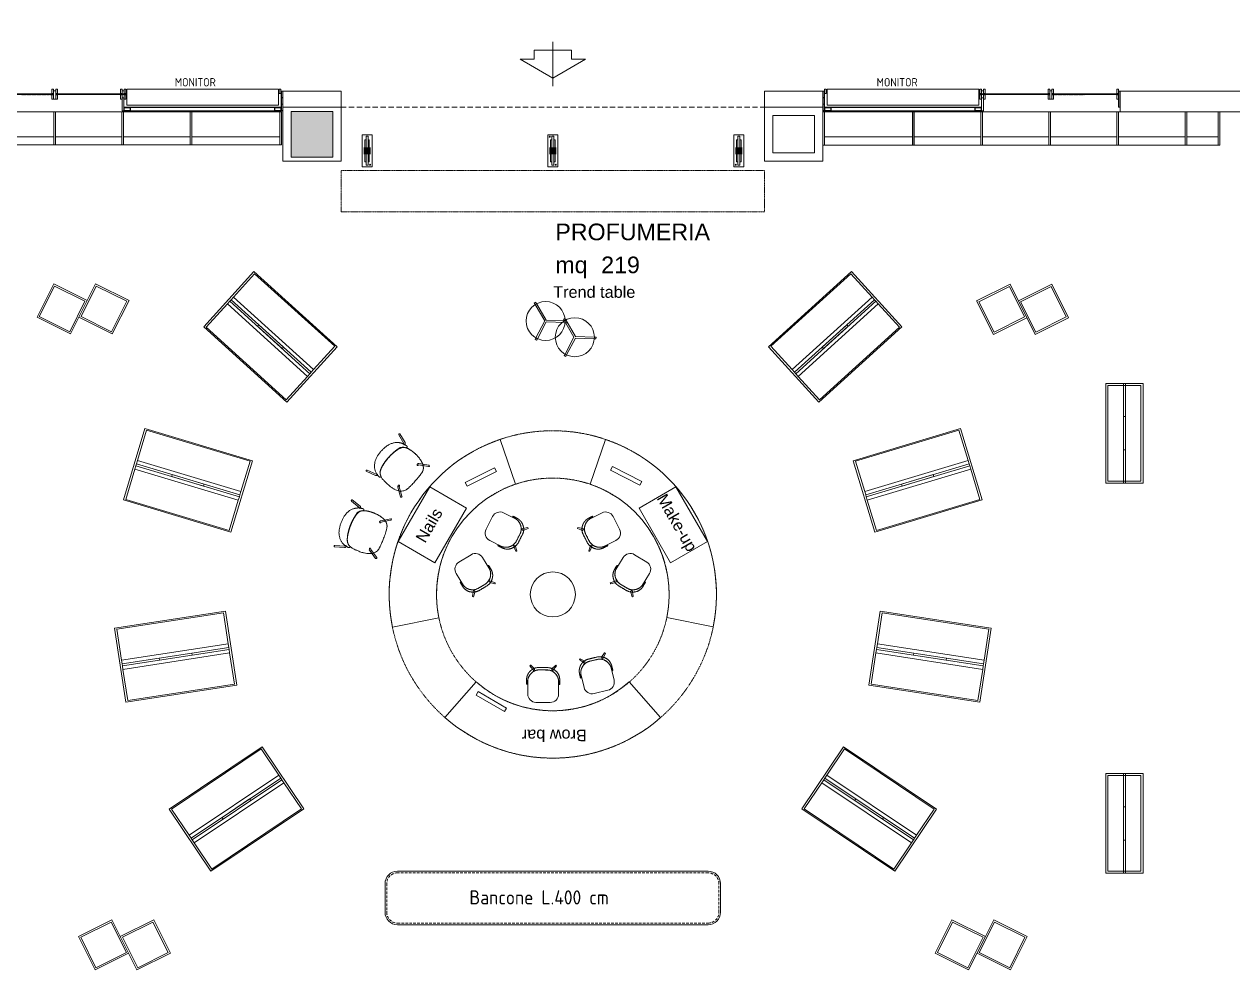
# Model space of a CAD drawing. Header units: millimetres. Extents: x 153 to 11230, y 154 to 10357.
# Drawn here: x 8182 to 9637, y 758 to 1904 of the extents above; entities that cross this region are included whole.
import ezdxf

# ---------------------------------------------------------------- set-up
doc = ezdxf.new("R2010")
doc.units = ezdxf.units.MM
for name, pattern in [('HIDDEN', [9.525, 6.35, -3.175]), ('HIDDEN3', [0.25, 0.125, -0.125]), ('HIDDEN4', [0.125, 0.025, -0.1]), ('HIDEGIO', [0.25, 0.125, -0.125])]:
    doc.linetypes.add(name, pattern=pattern)
for name, color, linetype, lineweight in [('410_STRUTTURE_001-AM_0', 7, 'Continuous', 0), ('430_Tavolati', 3, 'Continuous', 0), ('434_CARTONGESSI_001-AM_0', 54, 'Continuous', 0), ('440_SIMBOLI_001-AM_0', 31, 'Continuous', 0), ('441_SERRAMENTI_001-AM_0', 1, 'Continuous', 0), ('454_PROIEZIONI_001-AM_0', 61, 'Continuous', 0), ('471_TESTI_POLIGONI_001-AM_0', 221, 'Continuous', 0), ('490_CAMPITURE_001-AM_0', 9, 'Continuous', 0), ('_Arredo Esserbella', 6, 'Continuous', 0)]:
    doc.layers.add(name, color=color, linetype=linetype, lineweight=lineweight)
doc.layers.add('460_Layout quote', color=156, linetype='Continuous')
doc.styles.add('AREA', font='arial.ttf')
doc.styles.add('ARIAL', font='arial.ttf')
doc.styles.get("Standard").update_dxf_attribs({"font": 'isocp.shx'})

# ---------------------------------------------------------------- blocks, each defined once
blk = doc.blocks.new('TREND')
at = {"layer": '_Arredo Esserbella', "transparency": 33554687, "flags": 128}
for points in [[(9876.2, 1829.7), (9853.3, 1830.6), (9853.4, 1832.6), (9876.2, 1831.7), (9886.8, 1851.9), (9888.5, 1851), (9877.9, 1830.7), (9889.4, 1810.8), (9887.7, 1809.8)], [(9889.5, 1852.7), (9888.5, 1851), (9886.8, 1851.9), (9887.7, 1853.7)], [(9924.6, 1833.2), (9923.7, 1831.4), (9921.9, 1832.4), (9922.9, 1834.1)], [(9851.4, 1832.7), (9853.4, 1832.6), (9853.3, 1830.6), (9851.3, 1830.7)], [(9911.4, 1810.1), (9888.5, 1811.1), (9888.6, 1813.1), (9911.4, 1812.1), (9921.9, 1832.4), (9923.7, 1831.4), (9913.1, 1811.1), (9924.6, 1791.2), (9922.9, 1790.2)], [(9886.6, 1813.2), (9888.6, 1813.1), (9888.5, 1811.1), (9886.5, 1811.2)], [(9890.4, 1809), (9888.7, 1808), (9887.7, 1809.8), (9889.4, 1810.8)], [(9925.6, 1789.5), (9923.9, 1788.5), (9922.9, 1790.2), (9924.6, 1791.2)]]:
    blk.add_lwpolyline(points, close=True, dxfattribs=at)
at = {"layer": '_Arredo Esserbella', "transparency": 33554687}
for centre in [(9876.8, 1830.6, 0), (9912, 1811.1, 0)]:
    blk.add_circle(centre, 23.5, dxfattribs=at)
blk = doc.blocks.new('Group-137')
at = {"linetype": 'Continuous', "lineweight": 13, "transparency": 33554687, "flags": 128}
for points in [[(-1046, -29024, 1.857548), (-1032, -29030, 0.409395), (-1029, -29017), (-1062, -28900), (-1062, -28900, 0.736293), (-1078, -28904), (-1079, -28904), (-1078, -28906, 0.075614), (-1078, -28908), (-1046, -29022, 0.039337), (-1046, -29024)], [(-770, -29173, -1.857548), (-773, -29158, -0.409395), (-761, -29157), (-649, -29207), (-649, -29207, -0.736293), (-656, -29222), (-656, -29222), (-657, -29222, -0.075614), (-660, -29221), (-768, -29173, -0.039337), (-770, -29173)], [(-1278, -29283, -1.857548), (-1270, -29296, -0.409395), (-1282, -29300), (-1403, -29280), (-1403, -29280, -0.736293), (-1400, -29263), (-1400, -29263), (-1399, -29263, -0.075614), (-1396, -29264), (-1279, -29283, -0.039337), (-1278, -29283)], [(-1100, -29542, 1.857548), (-1115, -29540, 0.409395), (-1115, -29552), (-1053, -29658), (-1053, -29658, 0.736293), (-1039, -29649), (-1038, -29649), (-1039, -29648, 0.075614), (-1040, -29646), (-1100, -29543, 0.039337), (-1100, -29542)]]:
    blk.add_lwpolyline(points, format="xyb", close=True, dxfattribs=at)
at = {"linetype": 'Continuous', "lineweight": 13, "transparency": 33554687}
for points, knots in [([(-813, -29196), (-816, -29144), (-915, -29036), (-960, -29008), (-1029, -28963), (-1082, -28970), (-1120, -28970), (-1163, -29013), (-1209, -29054), (-1273, -29130), (-1318, -29187), (-1324, -29200), (-1360, -29268), (-1288, -29364), (-1232, -29434), (-1162, -29474), (-1106, -29507), (-1054, -29491), (-968, -29435), (-914, -29372), (-832, -29278), (-813, -29196)], [0, 0, 0, 0.022594, 0.056298, 0.056298, 0.108181, 0.108181, 0.144757, 0.144757, 0.18191, 0.18191, 0.209248, 0.209248, 0.362407, 0.362407, 0.475791, 0.475791, 0.565734, 0.565734, 0.737955, 0.737955, 1, 1, 1]), ([(-1123, -29521), (-1145, -29508), (-1141, -29497), (-1138, -29491), (-1122, -29491), (-1107, -29495), (-1098, -29495), (-1098, -29495), (-1098, -29495), (-1055, -29494), (-999, -29449), (-960, -29419), (-917, -29372), (-876, -29325), (-850, -29282), (-812, -29222), (-816, -29179), (-816, -29179), (-816, -29179), (-816, -29170), (-822, -29156), (-824, -29139), (-818, -29136), (-808, -29131), (-782, -29166), (-772, -29180), (-743, -29229), (-754, -29368), (-904, -29535), (-1041, -29561), (-1093, -29538), (-1108, -29529), (-1123, -29521)], [0, 0, 0, 0.038835, 0.038835, 0.06419, 0.06419, 0.087414, 0.087414, 0.087921, 0.087921, 0.195784, 0.195784, 0.270382, 0.270382, 0.34498, 0.34498, 0.452843, 0.452843, 0.45335, 0.45335, 0.476573, 0.476573, 0.501929, 0.501929, 0.540764, 0.56646, 0.56646, 0.651621, 0.770382, 0.889142, 0.974304, 0.974304, 1, 1, 1])]:
    blk.add_open_spline(points, degree=2, knots=knots, dxfattribs=at)
blk = doc.blocks.new('Group-507')
at = {"transparency": 33554687, "flags": 128}
blk.add_lwpolyline([(-1995, -26555), (-2337, -26358), (-2312, -26315), (-1971, -26513)], close=True, dxfattribs=at)
blk = doc.blocks.new('Chair-1')
at = {"linetype": 'Continuous', "lineweight": 13, "transparency": 33554687, "flags": 128}
blk.add_lwpolyline([(-100, 222, -0.414214), (33, 269), (188, 194, -0.414214), (234, 61), (160, -93, -0.344236), (-9, -145), (-110, -97, -0.336112), (-174, 69)], format="xyb", close=True, dxfattribs=at)
for points in [[(-158, -87), (-220, -107), (-224, -103), (-225, -96), (-150, -60)], [(28, -177), (51, -237), (57, -238), (63, -235), (44, -153)]]:
    blk.add_lwpolyline(points, close=True, dxfattribs=at)
at = {"linetype": 'Continuous', "lineweight": 13, "transparency": 33554687}
blk.add_open_spline([(-165, 119), (-179, 90), (-192, 62), (-218, -7), (-154, -107), (-64, -150), (38, -199), (141, -152), (167, -111), (182, -83), (196, -54), (190, -52), (185, -49), (180, -60), (175, -71), (159, -98), (140, -116), (113, -138), (87, -147), (47, -159), (11, -151), (-2, -149), (-30, -135), (-65, -117), (-130, -86), (-173, -30), (-182, 39), (-173, 73), (-170, 81), (-167, 89), (-160, 103), (-153, 118), (-158, 120), (-163, 123), (-164, 121), (-165, 119)], degree=2, knots=[0, 0, 0, 0.068574, 0.068574, 0.226416, 0.317704, 0.415394, 0.530312, 0.592224, 0.592224, 0.63299, 0.63299, 0.640444, 0.640444, 0.655649, 0.655649, 0.696194, 0.696194, 0.748762, 0.748762, 0.825645, 0.825645, 0.85222, 0.85222, 0.886085, 0.913084, 0.94341, 0.972759, 0.972759, 0.980015, 0.980015, 0.993738, 0.993738, 0.998256, 0.998256, 1, 1, 1], dxfattribs=at)
blk = doc.blocks.new('Make up gondola')
at = {"extrusion": (0, 0, -1)}
for p, q in [((9393.4, 1594.2), (9393.4, 1504.2)), ((9528.4, 1594.2), (9393.4, 1594.2)), ((9525.9, 1592.7), (9395.9, 1592.7)), ((9395.9, 1592.7), (9395.9, 1554.7)), ((9525.9, 1554.7), (9525.9, 1592.7)), ((9528.4, 1504.2), (9528.4, 1594.2)), ((9395.9, 1554.7), (9525.9, 1554.7)), ((9395.9, 1554.7), (9395.9, 1550.4)), ((9525.9, 1554.7), (9395.9, 1554.7)), ((9525.9, 1550.4), (9395.9, 1550.4)), ((9395.9, 1550.4), (9395.9, 1548)), ((9395.9, 1550.4), (9525.9, 1550.4)), ((9395.9, 1548), (9525.9, 1548)), ((9525.9, 1548), (9395.9, 1548)), ((9395.9, 1548), (9395.9, 1543.7)), ((9395.9, 1543.7), (9395.9, 1505.7)), ((9525.9, 1543.7), (9395.9, 1543.7)), ((9395.9, 1543.7), (9525.9, 1543.7)), ((9480.9, 1550.5), (9440.9, 1550.5)), ((9440.9, 1550.5), (9440.9, 1548)), ((9440.9, 1548), (9480.9, 1548)), ((9480.9, 1548), (9480.9, 1550.5)), ((9525.9, 1550.4), (9525.9, 1554.7)), ((9525.9, 1548), (9525.9, 1550.4)), ((9525.9, 1543.7), (9525.9, 1548)), ((9525.9, 1505.7), (9525.9, 1543.7)), ((9393.4, 1504.2), (9528.4, 1504.2)), ((9395.9, 1505.7), (9525.9, 1505.7))]:
    blk.add_line(p, q, dxfattribs=at)
at = {"transparency": 33554687}
for p, q in [((9393.4, 1594.2), (9393.4, 1504.2)), ((9528.4, 1594.2), (9393.4, 1594.2)), ((9525.9, 1592.7), (9395.9, 1592.7)), ((9395.9, 1592.7), (9395.9, 1554.7)), ((9525.9, 1554.7), (9525.9, 1592.7)), ((9528.4, 1504.2), (9528.4, 1594.2)), ((9395.9, 1554.7), (9525.9, 1554.7)), ((9395.9, 1554.7), (9395.9, 1550.4)), ((9525.9, 1554.7), (9395.9, 1554.7)), ((9395.9, 1550.4), (9525.9, 1550.4)), ((9525.9, 1548), (9395.9, 1548)), ((9395.9, 1548), (9395.9, 1543.7)), ((9395.9, 1543.7), (9395.9, 1505.7)), ((9525.9, 1543.7), (9395.9, 1543.7)), ((9395.9, 1543.7), (9525.9, 1543.7)), ((9525.9, 1550.4), (9525.9, 1554.7)), ((9525.9, 1543.7), (9525.9, 1548)), ((9525.9, 1505.7), (9525.9, 1543.7)), ((9393.4, 1504.2), (9528.4, 1504.2)), ((9395.9, 1505.7), (9525.9, 1505.7))]:
    blk.add_line(p, q, dxfattribs=at)
at = {"linetype": 'Continuous', "transparency": 33554687}
for p, q in [((9525.9, 1550.4), (9395.9, 1550.4)), ((9395.9, 1550.4), (9395.9, 1548)), ((9395.9, 1548), (9525.9, 1548)), ((9525.9, 1548), (9525.9, 1550.4))]:
    blk.add_line(p, q, dxfattribs=at)
at = {"linetype": 'Continuous', "lineweight": 18, "transparency": 33554687}
for p, q in [((9480.9, 1550.5), (9440.9, 1550.5)), ((9440.9, 1550.5), (9440.9, 1548)), ((9440.9, 1548), (9480.9, 1548)), ((9480.9, 1548), (9480.9, 1550.5))]:
    blk.add_line(p, q, dxfattribs=at)
blk = doc.blocks.new('SUP-LOC')
at = {"style": 'AREA'}
blk.add_text('mq', height=20, dxfattribs=at).set_placement((7.7, -17.4))
for tag, p in [('NAME_LOC', (7.7, 22.3)), ('AREA_AREA', (62.9, -17.4))]:
    blk.add_attdef(tag, p, '', height=20, dxfattribs=at)
blk = doc.blocks.new('*U94')
blk.add_lwpolyline([(0, -0.1), (0, 0.1)])
blk = doc.blocks.new('*U91')
blk.add_arc((0, 1.7), 1.7, 252.9385, 287.0615)
blk = doc.blocks.new('*U93')
blk.add_lwpolyline([(0, -0.1), (0, 0.1)])
blk = doc.blocks.new('*U92')
blk.add_arc((0, 1.7), 1.7, 252.9385, 287.0615)
blk = doc.blocks.new('esecutivo serramento monitor')
for points in [[(29343.3, 1449), (29345.3, 1449), (29345.3, 1441), (29343.3, 1441)], [(29343.3, 1441), (29345.3, 1441), (29345.3, 1433.4), (29343.3, 1433.4)], [(29343.5, 1448.8), (29345.1, 1448.8), (29345.1, 1441.2), (29343.5, 1441.2)], [(29343.5, 1441), (29345.1, 1441), (29345.1, 1433.4), (29343.5, 1433.4)], [(29345.6, 1451.2), (29347.6, 1451.2), (29347.6, 1446.2), (29345.6, 1446.2)], [(29348.6, 1451.2), (29531.3, 1451.2), (29531.3, 1432.2), (29348.6, 1432.2)], [(29532.3, 1451.2), (29534.3, 1451.2), (29534.3, 1446.2), (29532.3, 1446.2)], [(29534.6, 1441), (29536.7, 1441), (29536.7, 1425.4), (29534.6, 1425.4)], [(29538.8, 1451.2), (29536.8, 1451.2), (29536.8, 1446.2), (29538.8, 1446.2)], [(29614.8, 1451.2), (29616.8, 1451.2), (29616.8, 1446.2), (29614.8, 1446.2)], [(29621.3, 1451.2), (29619.3, 1451.2), (29619.3, 1446.2), (29621.3, 1446.2)], [(29697.3, 1451.2), (29699.3, 1451.2), (29699.3, 1446.2), (29697.3, 1446.2)], [(29697.3, 1451.2), (29699.3, 1451.2), (29699.3, 1446.2), (29697.3, 1446.2)], [(29701.4, 1443.7), (29701.4, 1448.8), (29699.8, 1448.8), (29699.8, 1429.8), (29701.4, 1429.8)], [(29343.3, 1433.4), (29345.3, 1433.4), (29345.3, 1425.4), (29343.3, 1425.4)], [(29343.5, 1433.2), (29345.1, 1433.2), (29345.1, 1425.6), (29343.5, 1425.6)], [(29534.4, 1429.8), (29345.5, 1429.8), (29345.5, 1429.7), (29534.4, 1429.7)], [(29345.5, 1429.7), (29534.4, 1429.7), (29534.4, 1429.5), (29345.5, 1429.5)], [(29526.6, 1429.4), (29353.3, 1429.4), (29353.3, 1425.4), (29526.6, 1425.4)]]:
    blk.add_lwpolyline(points, close=True)
for points in [[(29616.1, 1445.9), (29532.1, 1446), (29532, 1445.9), (29532, 1445.5), (29532.1, 1445.4), (29616.1, 1445.3)], [(29616.1, 1445.1), (29532.1, 1445.1), (29532, 1445), (29532, 1444.8), (29532.1, 1444.7)], [(29616.1, 1445.1), (29532.1, 1445.1), (29532.1, 1445.4), (29616.1, 1445.3)], [(29533.6, 1446), (29533.7, 1445.9), (29533.7, 1445.5), (29533.6, 1445.4)], [(29533.6, 1445.1), (29533.6, 1445.4)], [(29533.6, 1445.1), (29533.7, 1445), (29533.7, 1444.8), (29533.6, 1444.7)], [(29536.8, 1446.2), (29536.8, 1449.4), (29534.3, 1449.4), (29534.3, 1441), (29536.8, 1441), (29536.8, 1446.2)], [(29619.3, 1446.4), (29619.3, 1449.4), (29616.8, 1449.4), (29616.8, 1439.4), (29619.3, 1439.4), (29619.3, 1446.2)], [(29620, 1445.9), (29619.9, 1445.8), (29619.9, 1445.4), (29620, 1445.3)], [(29620, 1445.1), (29619.9, 1445), (29619.9, 1444.8), (29620, 1444.7)], [(29620, 1445.9), (29698.8, 1446), (29698.9, 1445.9), (29698.9, 1445.5), (29698.8, 1445.4), (29620, 1445.3)], [(29620, 1445.1), (29698.8, 1445.1), (29698.8, 1445.4), (29620, 1445.3)], [(29620, 1445.1), (29620, 1445.3)], [(29620, 1445.1), (29698.8, 1445.1), (29698.9, 1445), (29698.9, 1444.8), (29698.8, 1444.7)], [(29701.6, 1443.7), (29701.6, 1449), (29699.6, 1449), (29699.6, 1429.6), (29701.6, 1429.6), (29701.6, 1443.7)]]:
    blk.add_lwpolyline(points)
at = {"elevation": 0}
for points in [[(29532.3, 1444.4), (29532.2, 1444.8)], [(29532.5, 1444.4), (29532.4, 1444.8)], [(29532.6, 1444.4), (29532.5, 1444.7)], [(29532.8, 1444.4), (29532.7, 1444.7)], [(29532.9, 1444.4), (29532.8, 1444.7)], [(29533.1, 1444.4), (29533, 1444.8)], [(29533.2, 1444.4), (29533.1, 1444.8)], [(29533.4, 1444.4), (29533.3, 1444.8)], [(29533.5, 1444.4), (29533.4, 1444.7)], [(29533.7, 1444.4), (29533.6, 1444.7)], [(29537, 1444.4), (29537, 1444.7)], [(29537.1, 1444.4), (29537.2, 1444.7)], [(29537.3, 1446), (29537.2, 1445.9), (29537.2, 1445.5), (29537.3, 1445.4)], [(29537.3, 1445.1), (29537.2, 1445), (29537.2, 1444.8), (29537.3, 1444.7)], [(29537.3, 1445.1), (29537.3, 1445.4)], [(29537.3, 1444.4), (29537.4, 1444.8)], [(29537.4, 1444.4), (29537.5, 1444.8)], [(29537.6, 1444.4), (29537.7, 1444.8)], [(29537.7, 1444.4), (29537.8, 1444.7)], [(29537.9, 1444.4), (29537.9, 1444.7)], [(29538, 1444.4), (29538.1, 1444.7)], [(29538.2, 1444.4), (29538.3, 1444.8)], [(29538.3, 1444.4), (29538.4, 1444.8)], [(29614.8, 1444.4), (29614.7, 1444.8)], [(29615, 1444.4), (29614.9, 1444.8)], [(29615.1, 1444.4), (29615, 1444.7)], [(29615.3, 1444.4), (29615.2, 1444.7)], [(29615.4, 1444.4), (29615.3, 1444.7)], [(29615.6, 1444.4), (29615.5, 1444.8)], [(29615.7, 1444.4), (29615.6, 1444.8)], [(29615.9, 1444.4), (29615.8, 1444.8)], [(29616, 1444.4), (29615.9, 1444.7)], [(29616.1, 1445.9), (29616.2, 1445.8), (29616.2, 1445.4), (29616.1, 1445.3)], [(29616.1, 1445.1), (29616.1, 1445.3)], [(29616.1, 1445.1), (29616.2, 1445), (29616.2, 1444.8), (29616.1, 1444.7)], [(29616.2, 1444.4), (29616.1, 1444.7)], [(29620, 1444.4), (29620, 1444.7)], [(29620.1, 1444.4), (29620.2, 1444.7)], [(29620.3, 1444.4), (29620.4, 1444.8)], [(29620.4, 1444.4), (29620.5, 1444.8)], [(29620.6, 1444.4), (29620.7, 1444.8)], [(29620.7, 1444.4), (29620.8, 1444.7)], [(29620.9, 1444.4), (29620.9, 1444.7)], [(29621, 1444.4), (29621.1, 1444.7)], [(29621.2, 1444.4), (29621.3, 1444.8)], [(29621.3, 1444.4), (29621.4, 1444.8)], [(29697.5, 1444.5), (29697.4, 1444.8)], [(29697.7, 1444.5), (29697.6, 1444.8)], [(29697.8, 1444.5), (29697.7, 1444.8)], [(29698, 1444.5), (29697.9, 1444.8)], [(29698.1, 1444.5), (29698, 1444.8)], [(29698.3, 1444.5), (29698.2, 1444.8)], [(29698.4, 1444.5), (29698.3, 1444.8)], [(29698.6, 1444.5), (29698.5, 1444.8)], [(29698.7, 1444.5), (29698.6, 1444.8)], [(29698.8, 1446), (29698.9, 1445.9), (29698.9, 1445.5), (29698.8, 1445.4)], [(29698.8, 1445.1), (29698.8, 1445.4)], [(29698.8, 1445.1), (29698.9, 1445), (29698.9, 1444.8), (29698.8, 1444.7)], [(29698.9, 1444.5), (29698.8, 1444.8)]]:
    blk.add_lwpolyline(points, dxfattribs=at)
for points in [[(29532.3, 1444.4), (29534.3, 1444.4), (29534.3, 1439.4), (29532.3, 1439.4)], [(29538.8, 1444.4), (29536.8, 1444.4), (29536.8, 1439.4), (29538.8, 1439.4)], [(29614.8, 1444.4), (29616.8, 1444.4), (29616.8, 1439.4), (29614.8, 1439.4)], [(29621.3, 1444.4), (29619.3, 1444.4), (29619.3, 1439.4), (29621.3, 1439.4)], [(29697.3, 1444.4), (29699.3, 1444.4), (29699.3, 1439.4), (29697.3, 1439.4)], [(29697.3, 1444.4), (29699.3, 1444.4), (29699.3, 1439.4), (29697.3, 1439.4)], [(29345.3, 1429.4), (29353.3, 1429.4), (29353.3, 1425.4), (29345.3, 1425.4)], [(29345.7, 1429), (29352.9, 1429), (29352.9, 1425.8), (29345.7, 1425.8)], [(29526.6, 1429.4), (29534.6, 1429.4), (29534.6, 1425.4), (29526.6, 1425.4)], [(29527, 1429), (29534.2, 1429), (29534.2, 1425.8), (29527, 1425.8)]]:
    blk.add_lwpolyline(points, close=True, dxfattribs=at)
at = {"color": 0, "linetype": 'ByBlock', "lineweight": -2, "transparency": 16777216, "xscale": -1, "rotation": 180}
for name, p in [('*U92', (29532.6, 1444.8)), ('*U92', (29533.6, 1444.8)), ('*U92', (29534.6, 1444.8)), ('*U92', (29535.6, 1444.8)), ('*U92', (29536.6, 1444.8)), ('*U93', (29537, 1446.1)), ('*U93', (29537.2, 1446.1)), ('*U92', (29537.6, 1444.8)), ('*U93', (29537.3, 1446.1)), ('*U93', (29537.5, 1446.1)), ('*U93', (29537.6, 1446.1)), ('*U93', (29537.8, 1446.1)), ('*U93', (29537.9, 1446.1)), ('*U93', (29538.1, 1446.1)), ('*U92', (29538.6, 1444.8)), ('*U93', (29538.2, 1446.1)), ('*U93', (29538.4, 1446.1)), ('*U92', (29539.6, 1444.8)), ('*U92', (29540.6, 1444.8)), ('*U92', (29541.6, 1444.8)), ('*U92', (29542.6, 1444.8)), ('*U92', (29543.6, 1444.8)), ('*U92', (29544.6, 1444.8)), ('*U92', (29545.6, 1444.8)), ('*U92', (29546.6, 1444.8)), ('*U92', (29547.6, 1444.8)), ('*U92', (29548.6, 1444.8)), ('*U92', (29549.6, 1444.8)), ('*U92', (29550.6, 1444.8)), ('*U92', (29551.6, 1444.8)), ('*U92', (29552.6, 1444.8)), ('*U92', (29553.6, 1444.8)), ('*U92', (29554.6, 1444.8)), ('*U92', (29555.6, 1444.8)), ('*U92', (29556.6, 1444.8)), ('*U92', (29557.6, 1444.8)), ('*U92', (29558.6, 1444.8)), ('*U92', (29559.6, 1444.8)), ('*U92', (29560.6, 1444.8)), ('*U92', (29561.6, 1444.8)), ('*U92', (29562.6, 1444.8)), ('*U92', (29563.6, 1444.8)), ('*U92', (29564.6, 1444.8)), ('*U92', (29565.6, 1444.8)), ('*U92', (29566.6, 1444.8)), ('*U92', (29567.6, 1444.8)), ('*U92', (29568.6, 1444.8)), ('*U92', (29569.6, 1444.8)), ('*U92', (29570.6, 1444.8)), ('*U92', (29571.6, 1444.8)), ('*U92', (29572.6, 1444.8)), ('*U92', (29573.6, 1444.8)), ('*U92', (29574.6, 1444.8)), ('*U92', (29575.6, 1444.8)), ('*U92', (29576.6, 1444.8)), ('*U92', (29577.6, 1444.8)), ('*U92', (29578.6, 1444.8)), ('*U92', (29579.6, 1444.8)), ('*U92', (29580.6, 1444.8)), ('*U92', (29581.6, 1444.8)), ('*U92', (29582.6, 1444.8)), ('*U92', (29583.6, 1444.8)), ('*U92', (29584.6, 1444.8)), ('*U92', (29585.6, 1444.8)), ('*U92', (29586.6, 1444.8)), ('*U92', (29587.6, 1444.8)), ('*U92', (29588.6, 1444.8)), ('*U92', (29589.6, 1444.8)), ('*U92', (29590.6, 1444.8)), ('*U92', (29591.6, 1444.8)), ('*U92', (29592.6, 1444.8)), ('*U92', (29593.6, 1444.8)), ('*U92', (29594.6, 1444.8)), ('*U92', (29595.6, 1444.8)), ('*U92', (29596.6, 1444.8)), ('*U92', (29597.6, 1444.8)), ('*U92', (29598.6, 1444.8)), ('*U92', (29599.6, 1444.8)), ('*U92', (29600.6, 1444.8)), ('*U92', (29601.6, 1444.8)), ('*U92', (29602.6, 1444.8)), ('*U92', (29603.6, 1444.8)), ('*U92', (29604.6, 1444.8)), ('*U92', (29605.6, 1444.8)), ('*U92', (29606.6, 1444.8)), ('*U92', (29607.6, 1444.8)), ('*U92', (29608.6, 1444.8)), ('*U92', (29609.6, 1444.8)), ('*U92', (29610.6, 1444.8)), ('*U92', (29611.6, 1444.8)), ('*U92', (29612.6, 1444.8)), ('*U92', (29613.6, 1444.8)), ('*U92', (29614.6, 1444.8)), ('*U92', (29615.6, 1444.8)), ('*U93', (29620, 1446.1)), ('*U93', (29620.2, 1446.1)), ('*U93', (29620.3, 1446.1)), ('*U93', (29620.5, 1446.1)), ('*U93', (29620.6, 1446.1)), ('*U93', (29620.8, 1446.1)), ('*U93', (29620.9, 1446.1)), ('*U93', (29621.1, 1446.1)), ('*U93', (29621.2, 1446.1)), ('*U93', (29621.4, 1446.1))]:
    blk.add_blockref(name, p, dxfattribs=at)
at = {"color": 0, "linetype": 'ByBlock', "lineweight": -2, "transparency": 16777216, "rotation": 180}
for name, p in [('*U94', (29532.3, 1446.1)), ('*U94', (29532.4, 1446.1)), ('*U94', (29532.6, 1446.1)), ('*U94', (29532.7, 1446.1)), ('*U94', (29532.9, 1446.1)), ('*U94', (29533, 1446.1)), ('*U94', (29533.2, 1446.1)), ('*U94', (29533.3, 1446.1)), ('*U94', (29533.5, 1446.1)), ('*U94', (29533.6, 1446.1)), ('*U94', (29614.8, 1446.1)), ('*U94', (29614.9, 1446.1)), ('*U94', (29615.1, 1446.1)), ('*U94', (29615.2, 1446.1)), ('*U94', (29615.4, 1446.1)), ('*U94', (29615.5, 1446.1)), ('*U94', (29615.7, 1446.1)), ('*U94', (29615.8, 1446.1)), ('*U94', (29616, 1446.1)), ('*U94', (29616.1, 1446.1)), ('*U91', (29620.1, 1444.7)), ('*U91', (29621.1, 1444.7)), ('*U91', (29622.1, 1444.7)), ('*U91', (29623.1, 1444.7)), ('*U91', (29624.1, 1444.7)), ('*U91', (29625.1, 1444.7)), ('*U91', (29626.1, 1444.7)), ('*U91', (29627.1, 1444.7)), ('*U91', (29628.1, 1444.7)), ('*U91', (29629.1, 1444.7)), ('*U91', (29630.1, 1444.7)), ('*U91', (29631.1, 1444.7)), ('*U91', (29632.1, 1444.7)), ('*U91', (29633.1, 1444.7)), ('*U91', (29634.1, 1444.7)), ('*U91', (29635.1, 1444.7)), ('*U91', (29636.1, 1444.7)), ('*U91', (29637.1, 1444.7)), ('*U91', (29638.1, 1444.7)), ('*U91', (29639.1, 1444.7)), ('*U91', (29640.1, 1444.7)), ('*U91', (29641.1, 1444.7)), ('*U91', (29642.1, 1444.7)), ('*U91', (29643.1, 1444.7)), ('*U91', (29644.1, 1444.7)), ('*U91', (29645.1, 1444.7)), ('*U91', (29646.1, 1444.7)), ('*U91', (29647.1, 1444.7)), ('*U91', (29648.1, 1444.7)), ('*U91', (29649.1, 1444.7)), ('*U91', (29650.1, 1444.7)), ('*U91', (29651.1, 1444.7)), ('*U91', (29652.1, 1444.7)), ('*U91', (29653.1, 1444.7)), ('*U91', (29653.2, 1444.8)), ('*U91', (29654.1, 1444.7)), ('*U91', (29654.2, 1444.8)), ('*U91', (29655.1, 1444.7)), ('*U91', (29655.2, 1444.8)), ('*U91', (29656.1, 1444.7)), ('*U91', (29656.2, 1444.8)), ('*U91', (29657.1, 1444.7)), ('*U91', (29657.2, 1444.8)), ('*U91', (29658.1, 1444.7)), ('*U91', (29658.2, 1444.8)), ('*U91', (29659.2, 1444.8)), ('*U91', (29660.2, 1444.8)), ('*U91', (29661.2, 1444.8)), ('*U91', (29662.2, 1444.8)), ('*U91', (29663.2, 1444.8)), ('*U91', (29664.2, 1444.8)), ('*U91', (29665.2, 1444.8)), ('*U91', (29666.2, 1444.8)), ('*U91', (29667.2, 1444.8)), ('*U91', (29668.2, 1444.8)), ('*U91', (29669.2, 1444.8)), ('*U91', (29670.2, 1444.8)), ('*U91', (29671.2, 1444.8)), ('*U91', (29672.2, 1444.8)), ('*U91', (29673.2, 1444.8)), ('*U91', (29674.2, 1444.8)), ('*U91', (29675.2, 1444.8)), ('*U91', (29676.2, 1444.8)), ('*U91', (29677.2, 1444.8)), ('*U91', (29678.2, 1444.8)), ('*U91', (29679.2, 1444.8)), ('*U91', (29680.2, 1444.8)), ('*U91', (29681.2, 1444.8)), ('*U91', (29682.2, 1444.8)), ('*U91', (29683.2, 1444.8)), ('*U91', (29684.2, 1444.8)), ('*U91', (29685.2, 1444.8)), ('*U91', (29686.2, 1444.8)), ('*U91', (29687.2, 1444.8)), ('*U91', (29688.2, 1444.8)), ('*U91', (29689.2, 1444.8)), ('*U91', (29690.2, 1444.8)), ('*U91', (29691.2, 1444.8)), ('*U91', (29692.2, 1444.8)), ('*U91', (29693.2, 1444.8)), ('*U91', (29694.2, 1444.8)), ('*U91', (29695.2, 1444.8)), ('*U91', (29696.2, 1444.8)), ('*U91', (29697.2, 1444.8))]:
    blk.add_blockref(name, p, dxfattribs=at)
blk = doc.blocks.new('perim mens frag W800')
at = {"transparency": 33554687, "flags": 128}
for points in [[(-420, 200), (-400, 200), (-400, -200), (-420, -200)], [(400, 200), (420, 200), (420, -200), (400, -200)], [(-400, 100), (400, 100), (400, -200), (-400, -200)]]:
    blk.add_lwpolyline(points, close=True, dxfattribs=at)
at = {"transparency": 33554559, "flags": 128}
blk.add_lwpolyline([(-400, 200), (400, 200), (400, -200), (-400, -200)], close=True, dxfattribs=at)
blk = doc.blocks.new('sex eb spec')
at = {"transparency": 33554687, "flags": 128}
for points in [[(7620.2, 1379.6), (7618.2, 1379.6), (7618.2, 1419.6), (7620.2, 1419.6)], [(7726.5, 1389.6), (7620.2, 1389.6), (7620.2, 1419.6), (7726.5, 1419.6)], [(7728.5, 1379.6), (7726.5, 1379.6), (7726.5, 1419.6), (7728.5, 1419.6)]]:
    blk.add_lwpolyline(points, close=True, dxfattribs=at)
at = {"transparency": 33554559, "flags": 128}
blk.add_lwpolyline([(7726.5, 1379.6), (7620.2, 1379.6), (7620.2, 1419.6), (7726.5, 1419.6)], close=True, dxfattribs=at)
blk = doc.blocks.new('sez eb metà')
at = {"transparency": 33554687, "elevation": 0}
for points in [[(7690, 267.5), (7650, 267.5), (7650, 269.5), (7690, 269.5)], [(7690, 229.5), (7650, 229.5), (7650, 267.5), (7690, 267.5)], [(7690, 227.5), (7650, 227.5), (7650, 229.5), (7690, 229.5)]]:
    blk.add_lwpolyline(points, close=True, dxfattribs=at)
blk.add_lwpolyline([(7660, 229.5), (7660, 267.5)], dxfattribs=at)
blk = doc.blocks.new('freccia_02')
blk.add_line((0, -20), (0, -73.7))
at = {"linetype": 'Continuous'}
blk.add_lwpolyline([(22.5, -63.7), (22.5, -52.5), (39.4, -52.5), (0, -30), (-39.4, -52.5), (-22.5, -52.5), (-22.5, -63.7)], close=True, dxfattribs=at)

msp = doc.modelspace()

# ---------------------------------------------------------------- hatches: boundary and pattern name
at = {"layer": '490_CAMPITURE_001-AM_0'}
h = msp.add_hatch(dxfattribs=at)
h.set_pattern_fill('ANSI37', color=256, scale=5, style=0)
h.set_pattern_definition([(45, (183.315, 9445.208), (-11.22532, 11.22532), []), (135, (183.315, 9445.208), (-11.22532, -11.22532), [])])
h.paths.add_polyline_path([(7927.257, 422.208), (7927.257, 391.207), (7949.315, 391.207), (7949.315, 379.208), (10388.315, 379.208), (10388.315, 1904.208), (10333.315, 1904.208), (10333.315, 1879.208), (10360.315, 1879.208), (10360.315, 1799.208), (10330.315, 1799.208), (10330.315, 1739.208), (10345.315, 1739.208), (10345.315, 422.208)])
h.paths.add_polyline_path([(9517.033, 400.813, -1), (9542.033, 400.813, -1)], flags=16)
h.paths.add_polyline_path([(8399.385, 400.813, -1), (8374.385, 400.813, -1)], flags=16)
h.paths.add_polyline_path([(10343.029, 1769.21, -1), (10368.029, 1769.21, -1)], flags=16)
at = {"layer": '_Arredo Esserbella', "transparency": 33554687}
h = msp.add_hatch(color=256, dxfattribs=at)
h.paths.add_polyline_path([(8591.611, 1768.818, 1), (8590.403, 1768.806, 1)])
h.paths.add_polyline_path([(8598.856, 1735.007, 1), (8597.648, 1734.996, 1)])
h = msp.add_hatch(color=256, dxfattribs=at)
h.paths.add_polyline_path([(8591.611, 1768.818, 1), (8590.403, 1768.806, 1)])
h.paths.add_polyline_path([(8598.856, 1735.007, 1), (8597.648, 1734.996, 1)])
h = msp.add_hatch(color=256, dxfattribs=at)
h.paths.add_polyline_path([(8815.297, 1768.818, 1), (8814.089, 1768.806, 1)])
h.paths.add_polyline_path([(8822.542, 1735.007, 1), (8821.334, 1734.996, 1)])
h = msp.add_hatch(color=256, dxfattribs=at)
h.paths.add_polyline_path([(8815.297, 1768.818, 1), (8814.089, 1768.806, 1)])
h.paths.add_polyline_path([(8822.542, 1735.007, 1), (8821.334, 1734.996, 1)])
h = msp.add_hatch(color=256, dxfattribs=at)
h.paths.add_polyline_path([(9045.284, 1768.818, -1), (9046.491, 1768.806, -1)])
h.paths.add_polyline_path([(9038.039, 1735.007, -1), (9039.246, 1734.996, -1)])
h = msp.add_hatch(color=256, dxfattribs=at)
h.paths.add_polyline_path([(9045.284, 1768.818, -1), (9046.491, 1768.806, -1)])
h.paths.add_polyline_path([(9038.039, 1735.007, -1), (9039.246, 1734.996, -1)])
for points in [[(8598.847, 1747.689), (8590.412, 1747.689), (8590.412, 1756.124), (8598.847, 1756.124)], [(8598.847, 1747.689), (8590.412, 1747.689), (8590.412, 1756.124), (8598.847, 1756.124)], [(8822.533, 1747.689), (8814.098, 1747.689), (8814.098, 1756.124), (8822.533, 1756.124)], [(8822.533, 1747.689), (8814.098, 1747.689), (8814.098, 1756.124), (8822.533, 1756.124)], [(9038.047, 1747.689), (9046.483, 1747.689), (9046.483, 1756.124), (9038.047, 1756.124)], [(9038.047, 1747.689), (9046.483, 1747.689), (9046.483, 1756.124), (9038.047, 1756.124)]]:
    msp.add_hatch(color=256, dxfattribs=at).paths.add_polyline_path(points)

# ---------------------------------------------------------------- linework, layer by layer
at = {"layer": '410_STRUTTURE_001-AM_0', "linetype": 'Continuous'}
msp.add_lwpolyline([(8503.315, 1799.208), (8503.315, 1744.208), (8553.315, 1744.208), (8553.315, 1799.208)], close=True, dxfattribs=at)
msp.add_lwpolyline([(8503.315, 1799.208), (8503.315, 1744.208), (8553.315, 1744.208), (8553.315, 1799.208)], close=True, dxfattribs=at)
at = {"layer": '410_STRUTTURE_001-AM_0'}
msp.add_solid([(8503.315, 1799.208), (8553.315, 1799.208), (8503.315, 1744.208), (8553.315, 1744.208)], dxfattribs=at)
msp.add_solid([(8503.315, 1799.208), (8553.315, 1799.208), (8503.315, 1744.208), (8553.315, 1744.208)], dxfattribs=at)
at = {"layer": '430_Tavolati'}
for points in [[(8493.303, 1823.708), (8563.315, 1823.708), (8563.315, 1804.208), (8493.303, 1804.208)], [(9073.303, 1823.708), (9143.315, 1823.708), (9143.315, 1804.208), (9073.303, 1804.208)], [(9501.615, 1823.708), (9653.017, 1823.708), (9653.017, 1798.708), (9501.615, 1798.708)]]:
    msp.add_lwpolyline(points, close=True, dxfattribs=at)
at = {"layer": '434_CARTONGESSI_001-AM_0'}
for points in [[(8493.315, 1739.208), (8493.315, 1804.208), (8563.315, 1804.208), (8563.315, 1739.208)], [(8493.315, 1739.208), (8493.315, 1804.208), (8563.315, 1804.208), (8563.315, 1739.208)], [(9073.315, 1739.208), (9073.315, 1804.208), (9143.315, 1804.208), (9143.315, 1739.208)], [(9083.315, 1749.208), (9083.315, 1794.208), (9133.315, 1794.208), (9133.315, 1749.208)]]:
    msp.add_lwpolyline(points, close=True, dxfattribs=at)
at = {"layer": '454_PROIEZIONI_001-AM_0', "linetype": 'HIDDEN'}
msp.add_line((8563.315, 1804.208), (9073.315, 1804.208), dxfattribs=at)
at = {"layer": '454_PROIEZIONI_001-AM_0', "linetype": 'HIDEGIO'}
msp.add_lwpolyline([(8563.315, 1728.208), (9073.315, 1728.208), (9073.315, 1678.208), (8563.315, 1678.208)], close=True, dxfattribs=at)
at = {"layer": '_Arredo Esserbella', "transparency": 33554687, "elevation": 0, "flags": 128}
for points in [[(8600.667, 1732.586), (8588.592, 1732.586), (8588.592, 1771.227), (8600.667, 1771.227)], [(8600.667, 1732.586), (8588.592, 1732.586), (8588.592, 1771.227), (8600.667, 1771.227)], [(8593.422, 1734.398), (8593.422, 1769.416), (8595.837, 1769.416), (8595.837, 1734.398)], [(8593.422, 1734.398), (8593.422, 1769.416), (8595.837, 1769.416), (8595.837, 1734.398)], [(8824.353, 1732.586), (8812.278, 1732.586), (8812.278, 1771.227), (8824.353, 1771.227)], [(8824.353, 1732.586), (8812.278, 1732.586), (8812.278, 1771.227), (8824.353, 1771.227)], [(8817.108, 1734.398), (8817.108, 1769.416), (8819.523, 1769.416), (8819.523, 1734.398)], [(8817.108, 1734.398), (8817.108, 1769.416), (8819.523, 1769.416), (8819.523, 1734.398)], [(9036.228, 1732.586), (9048.303, 1732.586), (9048.303, 1771.227), (9036.228, 1771.227)], [(9036.228, 1732.586), (9048.303, 1732.586), (9048.303, 1771.227), (9036.228, 1771.227)], [(9043.473, 1734.398), (9043.473, 1769.416), (9041.058, 1769.416), (9041.058, 1734.398)], [(9043.473, 1734.398), (9043.473, 1769.416), (9041.058, 1769.416), (9041.058, 1734.398)]]:
    msp.add_lwpolyline(points, close=True, dxfattribs=at)
for points in [[(8593.422, 1765.189), (8591.913, 1765.189), (8591.913, 1738.624), (8593.422, 1738.624)], [(8593.422, 1765.189), (8591.913, 1765.189), (8591.913, 1738.624), (8593.422, 1738.624)], [(8595.837, 1765.189), (8597.347, 1765.189), (8597.347, 1738.624), (8595.837, 1738.624)], [(8595.837, 1765.189), (8597.347, 1765.189), (8597.347, 1738.624), (8595.837, 1738.624)], [(8817.108, 1765.189), (8815.598, 1765.189), (8815.598, 1738.624), (8817.108, 1738.624)], [(8817.108, 1765.189), (8815.598, 1765.189), (8815.598, 1738.624), (8817.108, 1738.624)], [(8819.523, 1765.189), (8821.032, 1765.189), (8821.032, 1738.624), (8819.523, 1738.624)], [(8819.523, 1765.189), (8821.032, 1765.189), (8821.032, 1738.624), (8819.523, 1738.624)], [(9041.058, 1765.189), (9039.548, 1765.189), (9039.548, 1738.624), (9041.058, 1738.624)], [(9041.058, 1765.189), (9039.548, 1765.189), (9039.548, 1738.624), (9041.058, 1738.624)], [(9043.473, 1765.189), (9044.982, 1765.189), (9044.982, 1738.624), (9043.473, 1738.624)], [(9043.473, 1765.189), (9044.982, 1765.189), (9044.982, 1738.624), (9043.473, 1738.624)]]:
    msp.add_lwpolyline(points, dxfattribs=at)
at = {"layer": '_Arredo Esserbella', "transparency": 33554687, "elevation": 0}
for points in [[(8257.735, 1571.672), (8237.577, 1531.356), (8197.347, 1551.516), (8217.436, 1591.779), (8257.735, 1571.672)], [(8308.045, 1571.672), (8287.887, 1531.356), (8247.657, 1551.516), (8267.746, 1591.779), (8308.045, 1571.672)], [(9328.586, 1571.104), (9348.744, 1530.788), (9388.974, 1550.948), (9368.885, 1591.211), (9328.586, 1571.104)], [(9378.896, 1571.104), (9399.054, 1530.788), (9439.284, 1550.948), (9419.195, 1591.211), (9378.896, 1571.104)]]:
    msp.add_lwpolyline(points, dxfattribs=at)
for points in [[(8255.051, 1570.776), (8236.683, 1534.041), (8200.028, 1552.41), (8218.332, 1589.097)], [(8305.361, 1570.776), (8286.993, 1534.041), (8250.338, 1552.41), (8268.643, 1589.097)], [(9331.27, 1570.208), (9349.637, 1533.473), (9386.293, 1551.842), (9367.988, 1588.528)], [(9381.58, 1570.208), (9399.948, 1533.473), (9436.603, 1551.842), (9418.299, 1588.528)]]:
    msp.add_lwpolyline(points, close=True, dxfattribs=at)
at = {"layer": '_Arredo Esserbella', "transparency": 33554687, "flags": 128}
for points in [[(9529, 1351.919), (9529, 1471.919), (9484, 1471.919), (9484, 1351.919)], [(9507.75, 1351.919), (9507.75, 1471.919), (9505.25, 1471.919), (9505.25, 1351.919)], [(9526.501, 1354.419), (9526.501, 1469.419), (9486.499, 1469.419), (9486.499, 1354.419)], [(9507.75, 1391.919), (9507.75, 1431.919), (9505.25, 1431.919), (9505.25, 1391.919)], [(8750.426, 1365.736), (8715.158, 1348.048), (8712.947, 1352.457), (8748.215, 1370.144)], [(8890.085, 1371.693), (8925.353, 1354.005), (8923.142, 1349.597), (8887.874, 1367.284)], [(8676.405, 1255.956), (8632.065, 1281.556), (8670.065, 1347.374), (8714.405, 1321.774)], [(8922.126, 1321.774), (8966.541, 1347.417), (9004.591, 1281.512), (8960.176, 1255.869)], [(9529, 882.303), (9529, 1002.303), (9484, 1002.303), (9484, 882.303)], [(9526.501, 884.803), (9526.501, 999.803), (9486.499, 999.803), (9486.499, 884.803)], [(9507.75, 882.303), (9507.75, 1002.303), (9505.25, 1002.303), (9505.25, 882.303)], [(9507.75, 922.303), (9507.75, 962.303), (9505.25, 962.303), (9505.25, 922.303)]]:
    msp.add_lwpolyline(points, close=True, dxfattribs=at)
at = {"layer": '_Arredo Esserbella', "transparency": 33554687, "elevation": 0, "flags": 128}
for points in [[(8681.214, 1189.754), (8625.295, 1178.507, -0.37785428), (8755.029, 1404.46), (8773.325, 1350.519, 0.37822785)], [(8863.285, 1350.482, -0.37673309), (8955.555, 1190.167), (9011.412, 1178.878, 0.37736727), (8881.595, 1404.463)], [(8910.403, 1112.774), (8948.121, 1069.715, -0.37628618), (8688.411, 1069.802), (8725.999, 1112.642, 0.37753702)]]:
    msp.add_lwpolyline(points, format="xyb", close=True, dxfattribs=at)
at = {"layer": '_Arredo Esserbella', "transparency": 33554687, "elevation": 0}
msp.add_lwpolyline([(8631.315, 820.354), (9005.315, 820.354, 0.41421356), (9020.315, 835.354), (9020.315, 869.854, 0.41421356), (9005.315, 884.854), (8631.315, 884.854, 0.41421356), (8616.315, 869.854), (8616.315, 835.354, 0.41421356)], format="xyb", close=True, dxfattribs=at)
at = {"layer": '_Arredo Esserbella', "linetype": 'HIDDEN', "ltscale": 0.5, "transparency": 33554687, "elevation": 0}
msp.add_lwpolyline([(8631.315, 822.354), (9005.315, 822.354, 0.41421356), (9018.315, 835.354), (9018.315, 869.854, 0.41421356), (9005.315, 882.854), (8631.315, 882.854, 0.41421356), (8618.315, 869.854), (8618.315, 835.354, 0.41421356)], format="xyb", close=True, dxfattribs=at)
at = {"layer": '_Arredo Esserbella', "transparency": 33554687}
for points in [[(8247.186, 806.228), (8267.344, 765.912), (8307.574, 786.072), (8287.485, 826.335), (8247.186, 806.228)], [(8297.496, 806.228), (8317.654, 765.912), (8357.884, 786.072), (8337.795, 826.335), (8297.496, 806.228)], [(9339.135, 806.228), (9318.977, 765.912), (9278.747, 786.072), (9298.836, 826.335), (9339.135, 806.228)], [(9389.445, 806.228), (9369.287, 765.912), (9329.057, 786.072), (9349.146, 826.335), (9389.445, 806.228)]]:
    msp.add_lwpolyline(points, dxfattribs=at)
for points in [[(8249.87, 805.332), (8268.237, 768.597), (8304.893, 786.966), (8286.588, 823.652)], [(8300.18, 805.332), (8318.548, 768.597), (8355.203, 786.966), (8336.899, 823.652)], [(9336.451, 805.332), (9318.083, 768.597), (9281.428, 786.966), (9299.732, 823.652)], [(9386.761, 805.332), (9368.393, 768.597), (9331.738, 786.966), (9350.043, 823.652)]]:
    msp.add_lwpolyline(points, close=True, dxfattribs=at)
for centre, radius in [((8814.693, 1768.812, 0), 0.604), ((8814.693, 1768.812, 0), 0.604), ((8598.252, 1735.001, 0), 0.604), ((8821.938, 1735.001, 0), 0.604), ((8821.938, 1735.001, 0), 0.604), ((9038.643, 1735.001, 0), 0.604), ((9038.643, 1735.001, 0), 0.604), ((8818.315, 1217.902, 0), 27.125)]:
    msp.add_circle(centre, radius, dxfattribs=at)
at = {"layer": '_Arredo Esserbella', "linetype": 'HIDDEN3', "transparency": 33554687}
for radius in [197, 140.004]:
    msp.add_circle((8818.315, 1217.902, 0), radius, dxfattribs=at)

# ---------------------------------------------------------------- block references
at = {"layer": '440_SIMBOLI_001-AM_0', "rotation": 180}
msp.add_blockref('freccia_02', (8818.315, 1809.417), dxfattribs=at)
at = {"layer": '441_SERRAMENTI_001-AM_0', "linetype": 'HIDDEN4', "xscale": -1}
msp.add_blockref('esecutivo serramento monitor', (37836.614, 374.68), dxfattribs=at)
at = {"layer": '441_SERRAMENTI_001-AM_0', "linetype": 'HIDDEN4'}
msp.add_blockref('esecutivo serramento monitor', (-20199.996, 374.68), dxfattribs=at)
at = {"layer": '471_TESTI_POLIGONI_001-AM_0'}
msp.add_blockref('SUP-LOC', (8813.638, 1621.931), dxfattribs=at).add_auto_attribs({'NAME_LOC': 'PROFUMERIA', 'AREA_AREA': '219'})
at = {"layer": '_Arredo Esserbella', "transparency": 33554687}
for name, p, xscale, yscale, zscale, rotation in [('perim mens frag W800', (8177.553, 1778.808), 0.1, 0.1, 0.1, 180), ('perim mens frag W800', (8259.553, 1778.808), 0.1, 0.1, 0.1, 180), ('perim mens frag W800', (8341.553, 1778.808), 0.1, 0.1, 0.1, 180), ('perim mens frag W800', (9293.589, 1778.708), 0.1, 0.1, 0.1, 180), ('perim mens frag W800', (9375.589, 1778.708), 0.1, 0.1, 0.1, 180), ('perim mens frag W800', (9457.589, 1778.708), 0.1, 0.1, 0.1, 180), ('perim mens frag W800', (9539.589, 1778.708), 0.1, 0.1, 0.1, 180), ('Group-137', (8528.879, -1554.616, 0), 0.1, 0.1, 0.1, 180), ('Group-137', (9549.036, -1472.206, 0), 0.1, 0.1, 0.1, 201.1565193150651), ('Chair-1', (8764.731, 1292.579, 0), 0.1, 0.1, 0.1, 88.90617179223857), ('Chair-1', (8871.9, 1292.579, 0), -0.09999999999999964, 0.09999999999999963, 0.1, 271.0938282077612), ('Chair-1', (8725.965, 1239.399, 0), 0.09999999999999998, 0.09999999999999998, 0.09999999999999998, 56.97392858525426), ('Chair-1', (8910.666, 1239.399, 0), -0.1, 0.1, 0.1, 303.0260714147456), ('Chair-1', (8870.251, 1125.467, 0), 0.09999999999999942, 0.09999999999999942, 0.09999999999999942, 219.2609394852757), ('Chair-1', (8806.608, 1113.589, 0), 0.09999999999999938, 0.09999999999999938, 0.09999999999999938, 205.5105564719429), ('Group-507', (8528.879, -1554.616, 0), 0.1, 0.1, 0.1, 180)]:
    msp.add_blockref(name, p, dxfattribs=dict(at, xscale=xscale, yscale=yscale, zscale=zscale, rotation=rotation))
for p in [(763.315, 379.208), (1525.078, 379.108)]:
    msp.add_blockref('sex eb spec', p, dxfattribs=at)
for name, p, rotation in [('sez eb metà', (9849.089, -5891.292, 0), 90), ('Make up gondola', (3187.457, -5972.461, 0), 42.17848747685225), ('TREND', (18721.652, 3358.084, 0), 180), ('Make up gondola', (643.576, -2852.697, 0), 16.73569384424846), ('Make up gondola', (-313.965, 1049.095, 0), 351.2619995535852), ('Make up gondola', (479.107, 4943.18, 0), 326.1483409917812)]:
    msp.add_blockref(name, p, dxfattribs=dict(at, rotation=rotation))
at = {"layer": '_Arredo Esserbella', "transparency": 33554687, "xscale": -1}
for p, rotation in [((14449.174, -5972.461, 0), 317.8215125231478), ((16993.055, -2852.697, 0), 343.2643061557516), ((17950.596, 1049.095, 0), 8.738000446414835), ((17157.524, 4943.18, 0), 33.85165900821882)]:
    msp.add_blockref('Make up gondola', p, dxfattribs=dict(at, rotation=rotation))

# ---------------------------------------------------------------- texts
at = {"layer": '441_SERRAMENTI_001-AM_0', "linetype": 'HIDDEN4', "char_height": 10, "attachment_point": 1, "line_spacing_factor": 0.75}
for insert in [(8363.208, 1839.328, -6.417), (9208.242, 1839.328, -6.417)]:
    msp.add_mtext_dynamic_manual_height_columns('MONITOR', width=464.14955, gutter_width=125, heights=[0], dxfattribs=dict(at, insert=insert))
at = {"layer": '460_Layout quote', "insert": (8717.904, 861.78, 0), "char_height": 17, "attachment_point": 1}
msp.add_mtext_dynamic_manual_height_columns('Bancone L.400 cm', width=341.26911, gutter_width=250, heights=[0], dxfattribs=at)
at = {"layer": '_Arredo Esserbella', "transparency": 33554687, "insert": (8868.233, 1588.883, 0), "char_height": 14, "width": 225.32035, "attachment_point": 2, "line_spacing_factor": 0.986988, "style": 'ARIAL'}
msp.add_mtext('Trend table', dxfattribs=at)
at = {"layer": '_Arredo Esserbella', "transparency": 33554687, "char_height": 14, "width": 225.32035, "attachment_point": 2, "line_spacing_factor": 0.986988, "style": 'ARIAL'}
for s, insert, rotation in [('Make-up', (8974.113, 1307.795, 0), 300), ('Nails', (8663.291, 1304.62, 0), 60), ('Brow bar', (8820.119, 1041.206, 0), 180)]:
    msp.add_mtext(s, dxfattribs=dict(at, insert=insert, rotation=rotation))

doc.saveas('drawing.dxf')
